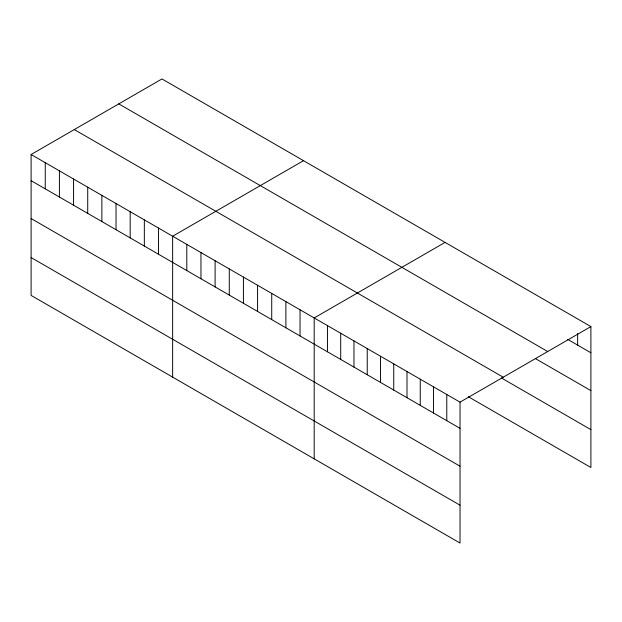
<?xml version="1.0" encoding="UTF-8"?>
<svg xmlns="http://www.w3.org/2000/svg" width="622" height="622" viewBox="0 0 622 622"><rect width="100%" height="100%" fill="white"/><g stroke="black" fill="none" stroke-linecap="round" stroke-linejoin="round"><path stroke-width="0.93" d="M31.1 154.505L460.031 402.146L460.031 543.053L31.1 295.411L31.1 154.505L161.969 78.947L590.9 326.589L590.9 467.495L468.265 396.688M303.513 160.67L172.644 236.228L172.644 377.126M445.064 242.393L314.196 317.951L314.196 458.849M460.031 402.146L590.9 326.589M567.699 339.379L590.9 352.767M118.779 103.882L547.71 351.523M535.379 358.575L590.9 390.632M74.29 129.57L503.221 377.212M501.41 377.966L590.9 429.631M31.1 180.683L460.031 428.325M31.1 218.547L460.031 466.189M31.1 257.547L460.031 505.188M577.644 333.485L577.644 345.117M446.775 394.496L446.775 420.674M433.518 386.837L433.518 413.016M420.254 379.187L420.254 405.365M406.998 371.528L406.998 397.707M393.742 363.878L393.742 390.056M380.485 356.219L380.485 382.398M367.229 348.569L367.229 374.747M353.972 340.91L353.972 367.089M340.708 333.26L340.708 359.438M327.452 325.601L327.452 351.78M300.037 309.779L300.037 335.958M285.887 301.608L285.887 327.786M271.728 293.436L271.728 319.615M257.578 285.265L257.578 311.443M243.42 277.093L243.42 303.272M229.269 268.914L229.269 295.092M215.111 260.742L215.111 286.921M200.96 252.571L200.96 278.749M186.802 244.399L186.802 270.578M158.493 228.056L158.493 254.235M144.335 219.885L144.335 246.063M130.185 211.713L130.185 237.892M116.026 203.542L116.026 229.72M101.876 195.37L101.876 221.549M87.718 187.199L87.718 213.377M73.567 179.027L73.567 205.206M59.409 170.848L59.409 197.026M45.258 162.676L45.258 188.855"/></g></svg>
